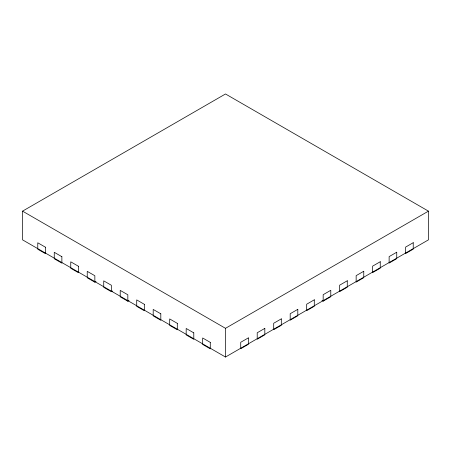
<?xml version="1.0" encoding="UTF-8"?>
<svg xmlns="http://www.w3.org/2000/svg" width="451" height="451" viewBox="0 0 451 451"><rect width="100%" height="100%" fill="white"/><g stroke="black" fill="none" stroke-linecap="round" stroke-linejoin="round"><path stroke-width="0.68" d="M22.55 211.147L225.5 93.971L428.45 211.147L428.45 239.853L225.5 357.029L22.55 239.853L22.55 211.147L225.5 328.317L428.45 211.147M94.851 282.179L94.851 275.736L87.24 271.344L87.24 277.788L94.851 282.179L96.046 281.492M111.341 291.701L111.341 285.257L103.73 280.866L103.73 287.31L111.341 291.701L112.536 291.013M127.83 301.223L127.83 294.779L120.22 290.382L120.22 296.831L127.83 301.223L129.025 300.535M323.17 301.138L330.78 296.747L330.78 290.297L323.17 294.695L323.17 301.138L321.975 300.451M225.5 328.317L225.5 357.029M248.332 337.9L240.721 342.292L240.721 348.741L248.332 344.344L248.332 337.9M264.822 328.379L257.211 332.776L257.211 339.22L264.822 334.822L264.822 328.379M281.311 318.863L273.701 323.254L273.701 329.698L281.311 325.306L281.311 318.863M297.801 309.341L290.19 313.733L290.19 320.176L297.801 315.785L297.801 309.341M314.291 299.819L306.68 304.216L306.68 310.66L314.291 306.263L314.291 299.819M347.27 280.781L339.659 285.173L339.659 291.617L347.27 287.225L347.27 280.781M363.76 271.26L356.149 275.651L356.149 282.095L363.76 277.703L363.76 271.26M380.249 261.738L372.639 266.135L372.639 272.579L380.249 268.182L380.249 261.738M396.739 252.216L389.128 256.613L389.128 263.057L396.739 258.665L396.739 252.216M413.229 242.7L405.618 247.092L405.618 253.535L413.229 249.144L413.229 242.7M45.382 247.176L37.771 242.785L37.771 249.228L45.382 253.62L45.382 247.176M61.872 256.698L54.261 252.301L54.261 258.75L61.872 263.142L61.872 256.698M78.361 266.22L70.751 261.822L70.751 268.266L78.361 272.663L78.361 266.22M144.32 304.301L136.709 299.904L136.709 306.347L144.32 310.745L144.32 304.301M160.81 313.817L153.199 309.425L153.199 315.869L160.81 320.261L160.81 313.817M177.299 323.339L169.689 318.947L169.689 325.391L177.299 329.782L177.299 323.339M193.789 332.861L186.178 328.463L186.178 334.907L193.789 339.304L193.789 332.861M210.279 342.377L202.668 337.985L202.668 344.429L210.279 348.826L210.279 342.377"/></g></svg>
